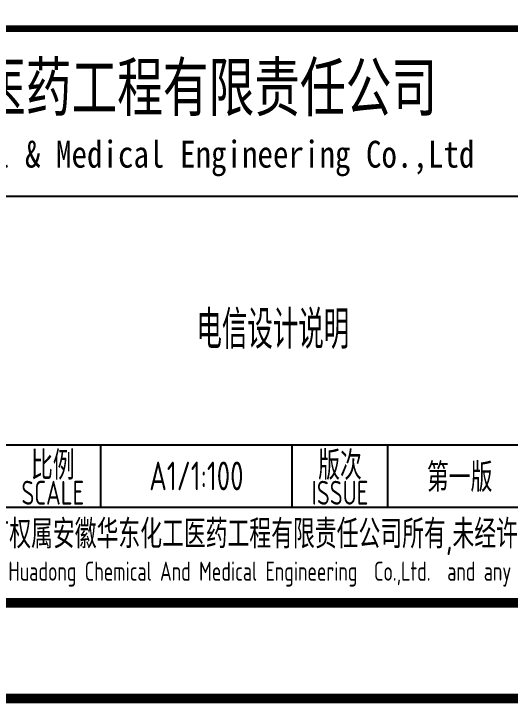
# Model space of a CAD drawing. Extents: x 5394041 to 5729212, y -433068 to -301615.
# Drawn here: x 5635041 to 5640227, y -354895 to -347690 of the extents above; entities that cross this region are included whole.
import ezdxf
from ezdxf.enums import TextEntityAlignment as Align

# ---------------------------------------------------------------- set-up
doc = ezdxf.new("R2010")
doc.units = 0
doc.header["$LTSCALE"] = 1000
doc.header["$MEASUREMENT"] = 0
doc.layers.get('0').update_dxf_attribs({"linetype": 'CONTINUOUS'})
doc.layers.add('PUB_TITLE', color=4, linetype='CONTINUOUS')
doc.styles.add('AHD', font='sceie.shx', dxfattribs={"width": 0.7, "bigfont": 'sceic.shx'})
doc.styles.add('ECEC_TQ_S', font='')
doc.styles.add('sceie', font='sceie.shx', dxfattribs={"width": 0.7, "bigfont": 'sceic.shx'})
doc.styles.get('ECEC_TQ_S').set_extended_font_data('SimSun')

msp = doc.modelspace()

# ---------------------------------------------------------------- linework, layer by layer
for p, q in [((5629448.9, -349595.4), (5647448.9, -349595.4)), ((5629448.9, -352195.4), (5647448.9, -352195.4)), ((5635948.9, -352845.4), (5635948.9, -352195.4)), ((5637948.9, -352845.4), (5637948.9, -352195.4)), ((5638948.9, -352845.4), (5638948.9, -352195.4)), ((5629448.9, -352845.4), (5647448.9, -352845.4)), ((5629448.9, -353845.4), (5647448.9, -353845.4)), ((5629448.9, -353845.4), (5647448.9, -353845.4)), ((5629448.9, -353845.4), (5647448.9, -353845.4))]:
    msp.add_line(p, q)
msp.add_lwpolyline([(5647448.9, -347845.4, 70, 70, 0), (5629448.9, -347845.4, 70, 70, 0), (5629448.9, -353845.4, 0, 0, 0)], format="xyseb")
at = {"layer": 'PUB_TITLE', "const_width": 100}
msp.add_lwpolyline([(5589048.9, -354845.4), (5648448.9, -354845.4), (5648448.9, -312845.4), (5589048.9, -312845.4), (5589048.9, -354845.4)], dxfattribs=at)
msp.add_lwpolyline([(5647448.9, -353845.4), (5591548.9, -353845.4), (5591548.9, -313845.4), (5647448.9, -313845.4)], close=True, dxfattribs=at)

# ---------------------------------------------------------------- texts
for s, height, style, width, p in [('安徽华东化工医药工程有限责任公司', 500, 'ECEC_TQ_S', 0.7, (5635643.8, -348445.4)), ('安徽华东化工医药工程有限责任公司', 500, 'ECEC_TQ_S', 0.7, (5635643.8, -348445.4)), ('Anhui Huadong Chemical & Medical Engineering Co.,Ltd', 280, 'ECEC_TQ_S', 0.85, (5635643.8, -349195.4)), ('Anhui Huadong Chemical & Medical Engineering Co.,Ltd', 280, 'ECEC_TQ_S', 0.85, (5635643.8, -349195.4)), ('比例', 300, 'AHD', 0.8, (5635448.9, -352395.4)), ('比例', 300, 'AHD', 0.8, (5635448.9, -352395.4)), ('版次', 300, 'AHD', 0.8, (5638448.9, -352395.4)), ('版次', 300, 'AHD', 0.8, (5638448.9, -352395.4)), ('SCALE', 250, 'AHD', 0.8, (5635448.9, -352695.4)), ('SCALE', 250, 'AHD', 0.8, (5635448.9, -352695.4)), ('ISSUE', 250, 'AHD', 0.8, (5638448.9, -352695.4)), ('ISSUE', 250, 'AHD', 0.8, (5638448.9, -352695.4)), ('本文件专有权属安徽华东化工医药工程有限责任公司所有,未经许可不得复制或转让给第三方', 300, 'AHD', 0.8, (5638448.9, -353145.4)), ('本文件专有权属安徽华东化工医药工程有限责任公司所有,未经许可不得复制或转让给第三方', 300, 'AHD', 0.8, (5638448.9, -353145.4)), ('The proprietary right of this document belongs to Anhui Huadong Chemical And Medical Engineering  Co.,Ltd.  and any replication or transfer to the 3rd. side is forbidden without its permission. ', 200, 'AHD', 0.8, (5638448.9, -353545.4))]:
    msp.add_text(s, height=height, dxfattribs=dict(style=style, width=width)).set_placement(p, align=Align.MIDDLE)
at = {"style": 'sceie', "width": 0.7}
msp.add_text('电信设计说明', height=400, dxfattribs=at).set_placement((5636949.2, -351190.5))
at = {"style": 'AHD', "width": 0.8}
for tag, text, p in [('A1/1:100', '1:100', (5636948.9, -352520.4)), ('第一版', '0', (5639698.9, -352520.4))]:
    msp.add_attdef(tag, text=text, height=300, dxfattribs=at).set_placement(p, align=Align.MIDDLE)

doc.saveas('drawing.dxf')
